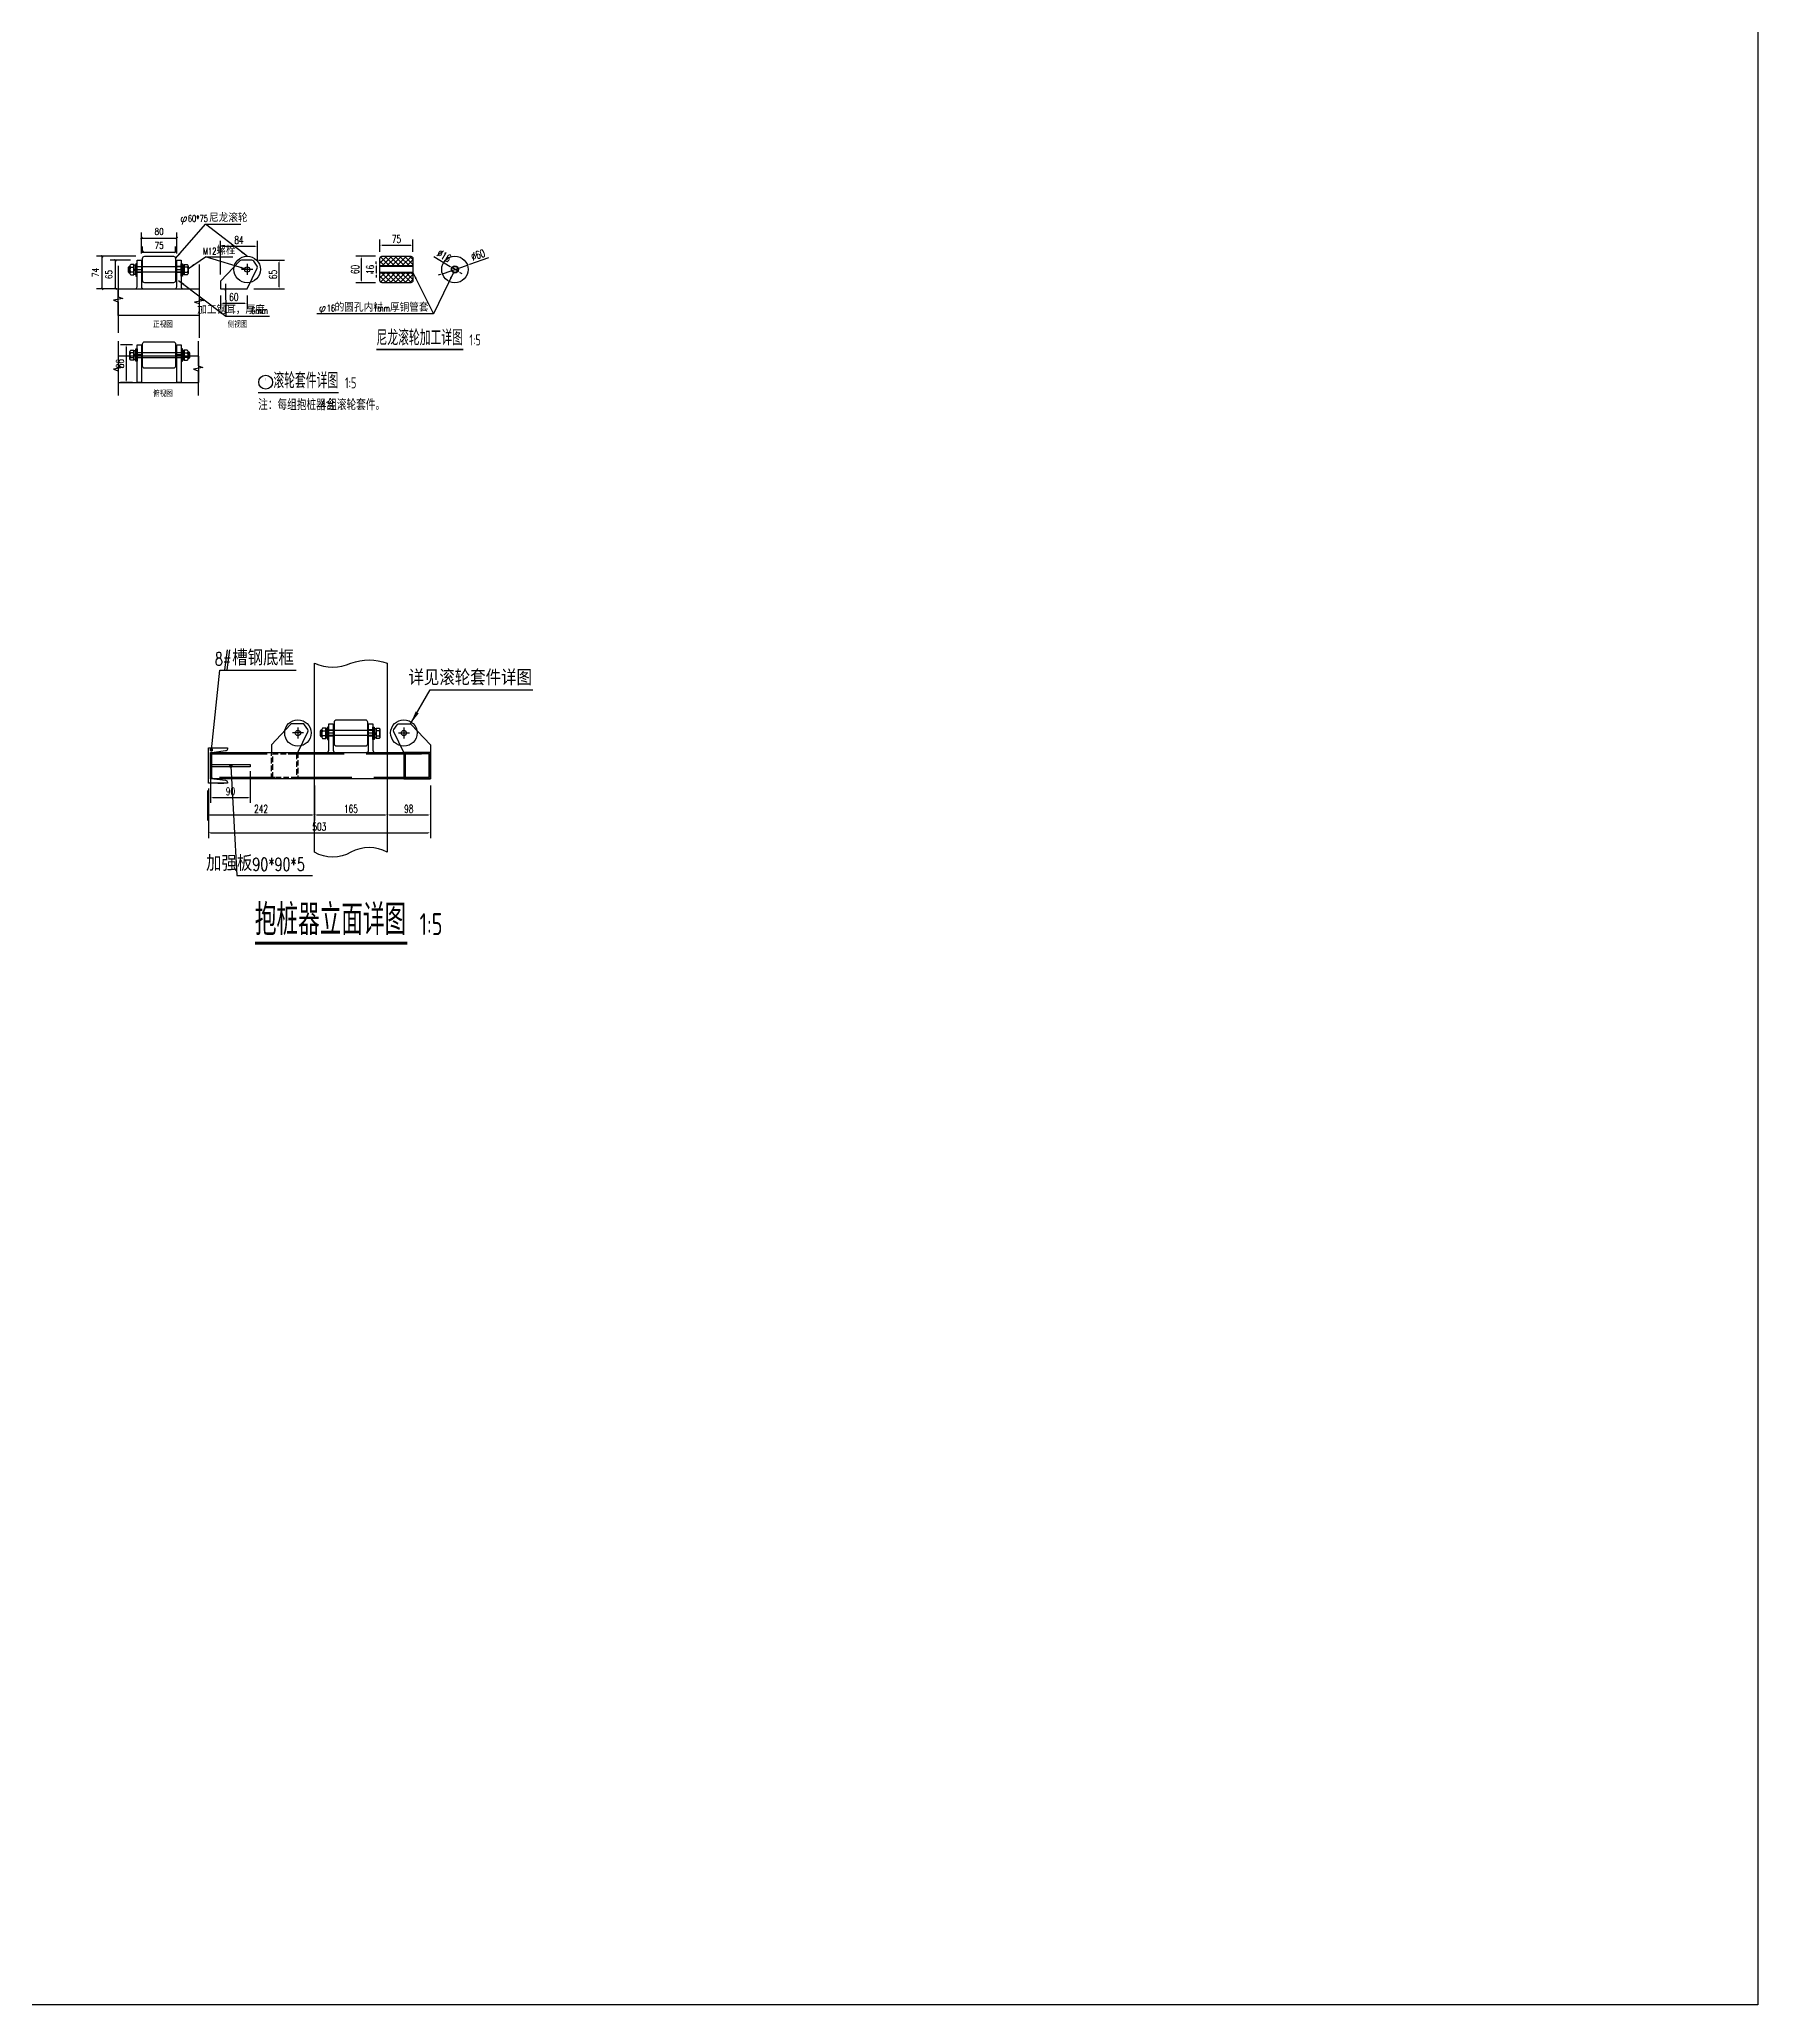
# Model space of a CAD drawing. Header units: millimetres. Extents: x 7263 to 319917, y -161937 to 156976.
# Drawn here: x 215804 to 219700, y -9988 to -5532 of the extents above; entities that cross this region are included whole.
import ezdxf
from ezdxf.enums import TextEntityAlignment as Align

# ---------------------------------------------------------------- set-up
doc = ezdxf.new("R2010")
doc.units = ezdxf.units.MM
doc.header["$LTSCALE"] = 1000
doc.linetypes.add('ACAD_ISO03W100', pattern=[30, 12, -18])
doc.linetypes.add('DASH', pattern=[0.35, 0.25, -0.1])
for name, color, linetype in [('00-HATCH(填充)', 250, 'Continuous'), ('DIM_LEAD', 3, 'Continuous'), ('DIM_SYMB', 3, 'Continuous'), ('PUB_DIM', 3, 'Continuous'), ('PUB_TEXT', 7, 'Continuous'), ('W-STEEL_FRAME钢架', 3, 'Continuous')]:
    doc.layers.add(name, color=color, linetype=linetype)
doc.styles.add('-宋体', font='', dxfattribs={"width": 0.8})
doc.styles.add('_TCH_DIM', font='SIMPLEX.shx', dxfattribs={"bigfont": 'hztxt.shx'})
doc.styles.add('DIM_FONT', font='SIMPLEX.shx', dxfattribs={"width": 0.8})
doc.styles.get("Standard").update_dxf_attribs({"font": 'simplex.shx', "width": 0.8, "bigfont": 'hztxt.shx'})
doc.styles.add('STANDARD_T3', font='simplex.shx', dxfattribs={"width": 0.7, "bigfont": 'hztxt.shx'})
doc.styles.add('TSSD_DIMENSION', font='Tssdeng.shx', dxfattribs={"width": 0.7, "bigfont": 'hztxt.shx'})
doc.styles.get('-宋体').set_extended_font_data('SimSun')
doc.dimstyles.new('DIMN5', dxfattribs={"dimscale": 0.05, "dimtxt": 300, "dimasz": 100, "dimexe": 250, "dimexo": 300, "dimgap": 150, "dimtad": 1, "dimdec": 0, "dimzin": 0, "dimdsep": 46, "dimtxsty": 'DIM_FONT', "dimblk": 'ARCHTICK', "dimcen": 0.09, "dimclrt": 7, "dimazin": 0, "dimtfac": 1, "dimtdec": 0, "dimtix": 1, "dimtmove": 2, "dimatfit": 3, "dimldrblk": 'ARCHTICK', "dimfxl": 0, "dimtolj": 1, "dimtzin": 0, "dimarcsym": 0})
doc.dimstyles.new('W&&5', dxfattribs={"dimtxt": 17.5, "dimasz": 5, "dimexe": 12.5, "dimexo": 15, "dimgap": 5, "dimtad": 1, "dimdec": 0, "dimzin": 0, "dimdsep": 46, "dimtxsty": 'STANDARD_T3', "dimcen": 0.09, "dimclrd": 1, "dimclre": 1, "dimclrt": 7, "dimazin": 2, "dimtfac": 1, "dimtdec": 0, "dimtix": 1, "dimtmove": 2, "dimatfit": 3, "dimfxl": 0, "dimtolj": 1, "dimtzin": 0, "dimarcsym": 0})

# ---------------------------------------------------------------- blocks, each defined once
blk = doc.blocks.new('_ArchTick')
at = {"color": 0, "linetype": 'ByBlock', "const_width": 0.4}
blk.add_lwpolyline([(-0.5, -0.5), (0.5, 0.5)], dxfattribs=at)
blk = doc.blocks.new('*D272')
at = {"layer": 'Defpoints', "color": 0, "transparency": 16777216}
for p in [(215976.6, -6033), (216025.3, -6033), (215995.5, -6098)]:
    blk.add_point(p, dxfattribs=at)
at = {"layer": 'PUB_DIM', "color": 0, "lineweight": -2, "transparency": 16777216}
for p, q in [((216010.3, -6033), (215964.1, -6033)), ((215976.6, -6098), (215976.6, -6033)), ((215980.5, -6098), (215964.1, -6098))]:
    blk.add_line(p, q, dxfattribs=at)
at = {"layer": 'PUB_DIM', "color": 0, "lineweight": -2, "transparency": 16777216, "xscale": 5, "yscale": 5, "zscale": 5}
for p, rotation in [((215976.6, -6033), 90), ((215976.6, -6098), 270)]:
    blk.add_blockref('_ArchTick', p, dxfattribs=dict(at, rotation=rotation))
at = {"layer": 'PUB_DIM', "color": 7, "transparency": 16777216, "insert": (215961.6, -6065.5), "char_height": 15, "attachment_point": 5, "rotation": 90, "style": 'DIM_FONT'}
blk.add_mtext('\\A1;65', dxfattribs=at)
blk = doc.blocks.new('*D261')
at = {"layer": 'Defpoints', "color": 0, "transparency": 16777216}
for p in [(215946.1, -6024), (216037.8, -6024), (215995.5, -6098)]:
    blk.add_point(p, dxfattribs=at)
at = {"layer": 'PUB_DIM', "color": 0, "lineweight": -2, "transparency": 16777216}
for p, q in [((216022.8, -6024), (215933.6, -6024)), ((215946.1, -6098), (215946.1, -6024)), ((215980.5, -6098), (215933.6, -6098))]:
    blk.add_line(p, q, dxfattribs=at)
at = {"layer": 'PUB_DIM', "color": 0, "lineweight": -2, "transparency": 16777216, "xscale": 5, "yscale": 5, "zscale": 5}
for p, rotation in [((215946.1, -6024), 90), ((215946.1, -6098), 270)]:
    blk.add_blockref('_ArchTick', p, dxfattribs=dict(at, rotation=rotation))
at = {"layer": 'PUB_DIM', "color": 7, "transparency": 16777216, "insert": (215931.1, -6061), "char_height": 15, "attachment_point": 5, "rotation": 90, "style": 'DIM_FONT'}
blk.add_mtext('\\A1;74', dxfattribs=at)
blk = doc.blocks.new('*D262')
at = {"layer": 'Defpoints', "color": 0, "transparency": 16777216}
for p in [(216115.3, -5982.9), (216035.3, -6033), (216115.3, -6033)]:
    blk.add_point(p, dxfattribs=at)
at = {"layer": 'PUB_DIM', "color": 0, "lineweight": -2, "transparency": 16777216}
for p, q in [((216035.3, -6018), (216035.3, -5970.4)), ((216115.3, -6018), (216115.3, -5970.4)), ((216035.3, -5982.9), (216115.3, -5982.9))]:
    blk.add_line(p, q, dxfattribs=at)
at = {"layer": 'PUB_DIM', "color": 0, "lineweight": -2, "transparency": 16777216, "xscale": 5, "yscale": 5, "zscale": 5, "rotation": 180}
blk.add_blockref('_ArchTick', (216035.3, -5982.9), dxfattribs=at)
at = {"layer": 'PUB_DIM', "color": 0, "lineweight": -2, "transparency": 16777216, "xscale": 5, "yscale": 5, "zscale": 5}
blk.add_blockref('_ArchTick', (216115.3, -5982.9), dxfattribs=at)
at = {"layer": 'PUB_DIM', "color": 7, "transparency": 16777216, "insert": (216075.3, -5967.9), "char_height": 15, "attachment_point": 5, "style": 'DIM_FONT'}
blk.add_mtext('\\A1;80', dxfattribs=at)
blk = doc.blocks.new('*D273')
at = {"color": 1, "lineweight": -2, "transparency": 16777216}
for p, q in [((216214.5, -6113), (216214.5, -6142.9)), ((216219.5, -6130.4), (216270, -6130.4)), ((216275, -6113), (216275, -6142.9))]:
    blk.add_line(p, q, dxfattribs=at)
at = {"color": 1, "transparency": 16777216}
for points in [[(216219.5, -6129.6), (216219.5, -6131.3), (216214.5, -6130.4)], [(216270, -6129.6), (216270, -6131.3), (216275, -6130.4)]]:
    blk.add_solid(points, dxfattribs=at)
at = {"layer": 'Defpoints', "color": 0, "transparency": 16777216}
for p in [(216214.5, -6098), (216275, -6098), (216275, -6130.4)]:
    blk.add_point(p, dxfattribs=at)
at = {"color": 7, "transparency": 16777216, "insert": (216244.7, -6116.7), "char_height": 17.5, "attachment_point": 5, "style": 'STANDARD_T3'}
blk.add_mtext('\\A1;60', dxfattribs=at)
blk = doc.blocks.new('*D274')
at = {"layer": 'Defpoints', "color": 0, "transparency": 16777216}
for p in [(216112.8, -6014.5), (216037.8, -6029), (216112.8, -6029)]:
    blk.add_point(p, dxfattribs=at)
at = {"layer": 'PUB_DIM', "color": 0, "lineweight": -2, "transparency": 16777216}
for p, q in [((216037.8, -6014), (216037.8, -6002)), ((216037.8, -6014.5), (216112.8, -6014.5)), ((216112.8, -6014), (216112.8, -6002))]:
    blk.add_line(p, q, dxfattribs=at)
at = {"layer": 'PUB_DIM', "color": 0, "lineweight": -2, "transparency": 16777216, "xscale": 5, "yscale": 5, "zscale": 5, "rotation": 180}
blk.add_blockref('_ArchTick', (216037.8, -6014.5), dxfattribs=at)
at = {"layer": 'PUB_DIM', "color": 0, "lineweight": -2, "transparency": 16777216, "xscale": 5, "yscale": 5, "zscale": 5}
blk.add_blockref('_ArchTick', (216112.8, -6014.5), dxfattribs=at)
at = {"layer": 'PUB_DIM', "color": 7, "transparency": 16777216, "insert": (216075.3, -5999.5), "char_height": 15, "attachment_point": 5, "style": 'DIM_FONT'}
blk.add_mtext('\\A1;75', dxfattribs=at)
blk = doc.blocks.new('*D275')
at = {"color": 1, "lineweight": -2, "transparency": 16777216}
for p, q in [((216576, -6014), (216576, -5986.3)), ((216581, -5998.8), (216646, -5998.8)), ((216651, -6014), (216651, -5986.3))]:
    blk.add_line(p, q, dxfattribs=at)
at = {"color": 1, "transparency": 16777216}
for points in [[(216581, -5998), (216581, -5999.6), (216576, -5998.8)], [(216646, -5998), (216646, -5999.6), (216651, -5998.8)]]:
    blk.add_solid(points, dxfattribs=at)
at = {"layer": 'Defpoints', "color": 0, "transparency": 16777216}
for p in [(216651, -5998.8), (216576, -6029), (216651, -6029)]:
    blk.add_point(p, dxfattribs=at)
at = {"color": 7, "transparency": 16777216, "insert": (216613.5, -5985), "char_height": 17.5, "attachment_point": 5, "style": 'STANDARD_T3'}
blk.add_mtext('\\A1;75', dxfattribs=at)
blk = doc.blocks.new('*D276')
at = {"color": 1, "lineweight": -2, "transparency": 16777216}
for p, q in [((216566, -6024), (216521.1, -6024)), ((216533.6, -6029), (216533.6, -6079)), ((216566, -6084), (216521.1, -6084))]:
    blk.add_line(p, q, dxfattribs=at)
at = {"color": 1, "transparency": 16777216}
for points in [[(216532.8, -6029), (216534.5, -6029), (216533.6, -6024)], [(216532.8, -6079), (216534.5, -6079), (216533.6, -6084)]]:
    blk.add_solid(points, dxfattribs=at)
at = {"layer": 'Defpoints', "color": 0, "transparency": 16777216}
for p in [(216581, -6024), (216533.6, -6084), (216581, -6084)]:
    blk.add_point(p, dxfattribs=at)
at = {"color": 7, "transparency": 16777216, "insert": (216519.9, -6054), "char_height": 17.5, "attachment_point": 5, "rotation": 90, "style": 'STANDARD_T3'}
blk.add_mtext('\\A1;60', dxfattribs=at)
blk = doc.blocks.new('*D277')
at = {"color": 1, "lineweight": -2, "transparency": 16777216}
for p, q in [((216717.8, -6063.8), (216774.4, -6044.1)), ((216822.5, -6027.3), (216779.1, -6042.4)), ((216713, -6065.5), (216708.3, -6067.1))]:
    blk.add_line(p, q, dxfattribs=at)
at = {"color": 1, "transparency": 16777216}
for points in [[(216778.9, -6041.6), (216779.4, -6043.2), (216774.4, -6044.1)], [(216712.8, -6064.7), (216713.3, -6066.3), (216717.8, -6063.8)]]:
    blk.add_solid(points, dxfattribs=at)
at = {"layer": 'Defpoints', "color": 0, "transparency": 16777216}
for p in [(216774.4, -6044.1), (216717.8, -6063.8)]:
    blk.add_point(p, dxfattribs=at)
at = {"color": 7, "transparency": 16777216, "insert": (216798.6, -6021), "char_height": 17.5, "attachment_point": 5, "rotation": 19.2432, "style": 'STANDARD_T3'}
blk.add_mtext('\\A1;∅60', dxfattribs=at)
blk = doc.blocks.new('*D278')
at = {"color": 1, "lineweight": -2, "transparency": 16777216}
for p, q in [((216698.3, -6024.8), (216735, -6047.2)), ((216752.9, -6058.1), (216739.3, -6049.8)), ((216757.2, -6060.7), (216761.5, -6063.3))]:
    blk.add_line(p, q, dxfattribs=at)
at = {"color": 1, "transparency": 16777216}
for points in [[(216735.4, -6046.5), (216734.6, -6047.9), (216739.3, -6049.8)], [(216757.6, -6060), (216756.8, -6061.4), (216752.9, -6058.1)]]:
    blk.add_solid(points, dxfattribs=at)
at = {"layer": 'Defpoints', "color": 0, "transparency": 16777216}
for p in [(216739.3, -6049.8), (216752.9, -6058.1)]:
    blk.add_point(p, dxfattribs=at)
at = {"color": 7, "transparency": 16777216, "insert": (216721.6, -6023), "char_height": 17.5, "attachment_point": 5, "rotation": 328.6577, "style": 'STANDARD_T3'}
blk.add_mtext('\\A1;∅16', dxfattribs=at)
blk = doc.blocks.new('*D279')
at = {"color": 1, "lineweight": -2, "transparency": 16777216}
for p, q in [((216561, -6046), (216555.1, -6046)), ((216567.6, -6041), (216567.6, -6036)), ((216567.6, -6046), (216567.6, -6062)), ((216561, -6062), (216555.1, -6062)), ((216567.6, -6067), (216567.6, -6072))]:
    blk.add_line(p, q, dxfattribs=at)
at = {"color": 1, "transparency": 16777216}
for points in [[(216566.8, -6041), (216568.4, -6041), (216567.6, -6046)], [(216566.8, -6067), (216568.4, -6067), (216567.6, -6062)]]:
    blk.add_solid(points, dxfattribs=at)
at = {"layer": 'Defpoints', "color": 0, "transparency": 16777216}
for p in [(216576, -6046), (216567.6, -6062), (216576, -6062)]:
    blk.add_point(p, dxfattribs=at)
at = {"color": 7, "transparency": 16777216, "insert": (216553.8, -6054), "char_height": 17.5, "attachment_point": 5, "rotation": 90, "style": 'STANDARD_T3'}
blk.add_mtext('\\A1;16', dxfattribs=at)
blk = doc.blocks.new('*D280')
at = {"color": 1, "lineweight": -2, "transparency": 16777216}
for p, q in [((216015.3, -6224.7), (215988, -6224.7)), ((216000.5, -6229.7), (216000.5, -6305.4)), ((216015.3, -6310.4), (215988, -6310.4))]:
    blk.add_line(p, q, dxfattribs=at)
at = {"color": 1, "transparency": 16777216}
for points in [[(215999.7, -6229.7), (216001.4, -6229.7), (216000.5, -6224.7)], [(215999.7, -6305.4), (216001.4, -6305.4), (216000.5, -6310.4)]]:
    blk.add_solid(points, dxfattribs=at)
at = {"layer": 'Defpoints', "color": 0, "transparency": 16777216}
for p in [(216030.3, -6224.7), (216000.5, -6310.4), (216030.3, -6310.4)]:
    blk.add_point(p, dxfattribs=at)
at = {"color": 7, "transparency": 16777216, "insert": (215986.8, -6267.6), "char_height": 17.5, "attachment_point": 5, "rotation": 90, "style": 'STANDARD_T3'}
blk.add_mtext('\\A1;86', dxfattribs=at)
blk = doc.blocks.new('*D281')
at = {"color": 1, "lineweight": -2, "transparency": 16777216}
for p, q in [((216300.8, -6033), (216360, -6033)), ((216347.5, -6093), (216347.5, -6038)), ((216290, -6098), (216360, -6098))]:
    blk.add_line(p, q, dxfattribs=at)
at = {"color": 1, "transparency": 16777216}
for points in [[(216346.6, -6038), (216348.3, -6038), (216347.5, -6033)], [(216346.6, -6093), (216348.3, -6093), (216347.5, -6098)]]:
    blk.add_solid(points, dxfattribs=at)
at = {"layer": 'Defpoints', "color": 0, "transparency": 16777216}
for p in [(216285.8, -6033), (216347.5, -6033), (216275, -6098)]:
    blk.add_point(p, dxfattribs=at)
at = {"color": 7, "transparency": 16777216, "insert": (216333.7, -6065.5), "char_height": 17.5, "attachment_point": 5, "rotation": 90, "style": 'STANDARD_T3'}
blk.add_mtext('\\A1;65', dxfattribs=at)
blk = doc.blocks.new('*D282')
at = {"color": 1, "lineweight": -2, "transparency": 16777216}
for p, q in [((216214.5, -6065.5), (216214.5, -5988.7)), ((216219.5, -6001.2), (216293.3, -6001.2)), ((216298.3, -6033.7), (216298.3, -5988.7))]:
    blk.add_line(p, q, dxfattribs=at)
at = {"color": 1, "transparency": 16777216}
for points in [[(216219.5, -6000.3), (216219.5, -6002), (216214.5, -6001.2)], [(216293.3, -6000.3), (216293.3, -6002), (216298.3, -6001.2)]]:
    blk.add_solid(points, dxfattribs=at)
at = {"layer": 'Defpoints', "color": 0, "transparency": 16777216}
for p in [(216298.3, -6001.2), (216298.3, -6048.7), (216214.5, -6080.5)]:
    blk.add_point(p, dxfattribs=at)
at = {"color": 7, "transparency": 16777216, "insert": (216256.4, -5987.4), "char_height": 17.5, "attachment_point": 5, "style": 'STANDARD_T3'}
blk.add_mtext('\\A1;84', dxfattribs=at)
blk = doc.blocks.new('*D283')
at = {"color": 1, "lineweight": -2, "transparency": 16777216}
for p, q in [((216187.1, -7231), (216187.1, -7343.5)), ((216690.4, -7231), (216690.4, -7343.5)), ((216192.1, -7331), (216685.4, -7331))]:
    blk.add_line(p, q, dxfattribs=at)
at = {"color": 1, "transparency": 16777216}
for points in [[(216192.1, -7330.2), (216192.1, -7331.9), (216187.1, -7331)], [(216685.4, -7330.2), (216685.4, -7331.9), (216690.4, -7331)]]:
    blk.add_solid(points, dxfattribs=at)
at = {"layer": 'Defpoints', "color": 0, "transparency": 16777216}
for p in [(216187.1, -7139), (216690.4, -7149, 0), (216690.4, -7331)]:
    blk.add_point(p, dxfattribs=at)
at = {"color": 7, "transparency": 16777216, "insert": (216438.7, -7317.3), "char_height": 17.5, "attachment_point": 5, "style": 'STANDARD_T3'}
blk.add_mtext('\\A1;503', dxfattribs=at)
blk = doc.blocks.new('*D285')
at = {"color": 1, "lineweight": -2, "transparency": 16777216}
for p, q in [((216192.1, -7191.5), (216192.1, -7263.4)), ((216282.1, -7191.5), (216282.1, -7263.4)), ((216197.1, -7250.9), (216277.1, -7250.9))]:
    blk.add_line(p, q, dxfattribs=at)
at = {"color": 1, "transparency": 16777216}
for points in [[(216197.1, -7250), (216197.1, -7251.7), (216192.1, -7250.9)], [(216277.1, -7250), (216277.1, -7251.7), (216282.1, -7250.9)]]:
    blk.add_solid(points, dxfattribs=at)
at = {"layer": 'Defpoints', "color": 0, "transparency": 16777216}
for p in [(216192.1, -7176.5, 0), (216282.1, -7176.5, 0), (216282.1, -7250.9)]:
    blk.add_point(p, dxfattribs=at)
at = {"color": 7, "transparency": 16777216, "insert": (216237.1, -7237.1), "char_height": 17.5, "attachment_point": 5, "style": 'STANDARD_T3'}
blk.add_mtext('\\A1;90', dxfattribs=at)
blk = doc.blocks.new('*D286')
at = {"color": 1, "lineweight": -2, "transparency": 16777216}
for p, q in [((216185.4, -7235.7), (216185.4, -7303.3)), ((216427.7, -7224), (216427.7, -7303.3)), ((216190.4, -7290.8), (216422.7, -7290.8))]:
    blk.add_line(p, q, dxfattribs=at)
at = {"color": 1, "transparency": 16777216}
for points in [[(216190.4, -7290), (216190.4, -7291.6), (216185.4, -7290.8)], [(216422.7, -7290), (216422.7, -7291.6), (216427.7, -7290.8)]]:
    blk.add_solid(points, dxfattribs=at)
at = {"layer": 'Defpoints', "color": 0, "transparency": 16777216}
for p in [(216427.7, -7209, 0), (216185.4, -7220.7, 0), (216427.7, -7290.8)]:
    blk.add_point(p, dxfattribs=at)
at = {"color": 7, "transparency": 16777216, "insert": (216306.5, -7277), "char_height": 17.5, "attachment_point": 5, "style": 'STANDARD_T3'}
blk.add_mtext('\\A1;242', dxfattribs=at)
blk = doc.blocks.new('*D287')
at = {"color": 1, "lineweight": -2, "transparency": 16777216}
for p, q in [((216427.7, -7224), (216427.7, -7303.3)), ((216592.7, -7224), (216592.7, -7303.3)), ((216432.7, -7290.8), (216587.7, -7290.8))]:
    blk.add_line(p, q, dxfattribs=at)
at = {"color": 1, "transparency": 16777216}
for points in [[(216432.7, -7290), (216432.7, -7291.6), (216427.7, -7290.8)], [(216587.7, -7290), (216587.7, -7291.6), (216592.7, -7290.8)]]:
    blk.add_solid(points, dxfattribs=at)
at = {"layer": 'Defpoints', "color": 0, "transparency": 16777216}
for p in [(216427.7, -7209, 0), (216592.7, -7209, 0), (216592.7, -7290.8)]:
    blk.add_point(p, dxfattribs=at)
at = {"color": 7, "transparency": 16777216, "insert": (216510.2, -7277), "char_height": 17.5, "attachment_point": 5, "style": 'STANDARD_T3'}
blk.add_mtext('\\A1;165', dxfattribs=at)
blk = doc.blocks.new('*D288')
at = {"color": 1, "lineweight": -2, "transparency": 16777216}
for p, q in [((216592.7, -7224), (216592.7, -7303.3)), ((216690.4, -7224), (216690.4, -7303.3)), ((216597.7, -7290.8), (216685.4, -7290.8))]:
    blk.add_line(p, q, dxfattribs=at)
at = {"color": 1, "transparency": 16777216}
for points in [[(216597.7, -7290), (216597.7, -7291.6), (216592.7, -7290.8)], [(216685.4, -7290), (216685.4, -7291.6), (216690.4, -7290.8)]]:
    blk.add_solid(points, dxfattribs=at)
at = {"layer": 'Defpoints', "color": 0, "transparency": 16777216}
for p in [(216592.7, -7209, 0), (216690.4, -7209, 0), (216690.4, -7290.8)]:
    blk.add_point(p, dxfattribs=at)
at = {"color": 7, "transparency": 16777216, "insert": (216641.5, -7277), "char_height": 17.5, "attachment_point": 5, "style": 'STANDARD_T3'}
blk.add_mtext('\\A1;98', dxfattribs=at)
blk = doc.blocks.new('$槽钢$00000003')
blk.add_line((0, -40, 0), (13.8, -40, 0))
at = {"elevation": 0}
blk.add_lwpolyline([(-21.5, -40), (-21.5, 40), (21.5, 40), (21.5, 37.5, -0.414214), (17.2, 33.2), (-8.5, 30.1, 0.359705), (-16.5, 21.7), (-16.5, -21.7, 0.37078), (-9.3, -29.6), (17.2, -33.2, -0.414214), (21.5, -37.5), (21.5, -40)], format="xyb", close=True, dxfattribs=at)

msp = doc.modelspace()

# ---------------------------------------------------------------- hatches: boundary and pattern name
h = msp.add_hatch()
h.set_pattern_fill('ANSI37', color=256, scale=5)
h.set_pattern_definition([(45, (1759279.52, -1152159.488), (-5.612660076, 5.612660076), []), (135, (1759279.52, -1152159.488), (-5.612660076, -5.612660076), [])])
h.paths.add_polyline_path([(216581, -6024, 0.414214), (216576, -6029), (216576, -6046), (216651, -6046), (216651, -6029, 0.414214), (216646, -6024)])
h.paths.add_polyline_path([(216576, -6062), (216576, -6079, 0.414214), (216581, -6084), (216646, -6084, 0.414214), (216651, -6079), (216651, -6062)])

# ---------------------------------------------------------------- linework, layer by layer
at = {"color": 4}
for p, q in [((216009.3, -6054.5), (216005.3, -6054.5)), ((216009.3, -6048.5), (216006.3, -6048.5)), ((216006.3, -6060.5), (216009.3, -6060.5)), ((216144.3, -6242.4), (216141.3, -6242.4)), ((216141.3, -6248.4), (216145.3, -6248.4)), ((216141.3, -6254.4), (216144.3, -6254.4)), ((216444.2, -7105.6, 0), (216440.2, -7105.6, 0)), ((216444.2, -7099.6, 0), (216441.2, -7099.6, 0)), ((216441.2, -7111.6, 0), (216444.2, -7111.6, 0))]:
    msp.add_line(p, q, dxfattribs=at)
for p, q in [((216011.3, -6049), (216018.3, -6049)), ((216018.3, -6060), (216011.3, -6060)), ((216022.3, -6055.5), (216018.3, -6052.2)), ((216022.3, -6057.8), (216018.3, -6054.5)), ((216025.3, -6093), (216025.3, -6033)), ((216115.3, -6093), (216115.3, -6033)), ((216115.3, -6033), (216125.3, -6033)), ((216125.3, -6033), (216125.3, -6093)), ((216128.3, -6055.5), (216132.3, -6052.2)), ((216128.3, -6057.8), (216132.3, -6054.5)), ((216139.3, -6049), (216132.3, -6049)), ((216132.3, -6060), (216139.3, -6060)), ((216141.3, -6061.5), (216141.3, -6047.5)), ((216020.3, -6098), (216130.3, -6098)), ((216009.3, -6241.4), (216009.3, -6255.4)), ((216018.3, -6242.9), (216011.3, -6242.9)), ((216011.3, -6253.9), (216018.3, -6253.9)), ((216022.3, -6245.1), (216018.3, -6248.4)), ((216022.3, -6247.4), (216018.3, -6250.8)), ((216128.3, -6245.1), (216132.3, -6248.4)), ((216128.3, -6247.4), (216132.3, -6250.8)), ((216132.3, -6242.9), (216139.3, -6242.9)), ((216139.3, -6253.9), (216132.3, -6253.9)), ((216460.2, -7144, 0), (216460.2, -7084, 0)), ((216550.2, -7144, 0), (216550.2, -7084, 0)), ((216550.2, -7084, 0), (216560.2, -7084, 0)), ((216560.2, -7084, 0), (216560.2, -7144, 0)), ((216446.2, -7100.1, 0), (216453.2, -7100.1, 0)), ((216453.2, -7111.1, 0), (216446.2, -7111.1, 0)), ((216457.2, -7106.6, 0), (216453.2, -7103.3, 0)), ((216457.2, -7108.9, 0), (216453.2, -7105.6, 0)), ((216563.2, -7106.6, 0), (216567.2, -7103.3, 0)), ((216563.2, -7108.9, 0), (216567.2, -7105.6, 0)), ((216574.2, -7100.1, 0), (216567.2, -7100.1, 0)), ((216567.2, -7111.1, 0), (216574.2, -7111.1, 0)), ((216576.2, -7112.6, 0), (216576.2, -7098.6, 0)), ((216455.2, -7149, 0), (216565.2, -7149, 0))]:
    msp.add_line(p, q)
at = {"color": 1}
for p, q in [((216025.3, -6047), (216035.3, -6047)), ((216125.3, -6047), (216115.3, -6047)), ((216035.3, -6061), (216025.3, -6061)), ((216125.3, -6061), (216115.3, -6061)), ((216460.2, -7098, 0), (216470.2, -7098, 0)), ((216470.2, -7112, 0), (216460.2, -7112, 0)), ((216560.2, -7098, 0), (216550.2, -7098, 0)), ((216560.2, -7112, 0), (216550.2, -7112, 0))]:
    msp.add_line(p, q, dxfattribs=at)
at = {"color": 6, "linetype": 'ACAD_ISO03W100'}
for p, q in [((216125.3, -6048), (216025.3, -6048)), ((216125.3, -6060), (216025.3, -6060)), ((216651, -6046), (216576, -6046)), ((216651, -6047), (216576, -6047)), ((216651, -6061), (216576, -6061)), ((216651, -6062), (216576, -6062)), ((216025.3, -6241.9), (216125.3, -6241.9)), ((216025.3, -6253.9), (216125.3, -6253.9)), ((216560.2, -7099, 0), (216460.2, -7099, 0)), ((216560.2, -7111, 0), (216460.2, -7111, 0))]:
    msp.add_line(p, q, dxfattribs=at)
at = {"color": 2}
for p, q in [((216025.3, -6054), (216035.3, -6054)), ((216115.3, -6054), (216125.3, -6054)), ((216035.3, -6247.9), (216025.3, -6247.9)), ((216125.3, -6247.9), (216115.3, -6247.9)), ((216460.2, -7105, 0), (216470.2, -7105, 0)), ((216550.2, -7105, 0), (216560.2, -7105, 0))]:
    msp.add_line(p, q, dxfattribs=at)
for points in [[(216005.3, -6059.5), (216007.3, -6061.5), (216007.3, -6047.5), (216005.3, -6049.5)], [(216009.3, -6063), (216009.3, -6060), (216009.3, -6049), (216009.3, -6046)], [(216141.3, -6063), (216141.3, -6060), (216141.3, -6049), (216141.3, -6046)], [(215982.7, -6098), (216166.3, -6098), (216166.3, -6158), (215982.7, -6158)], [(216025.3, -6310.4), (216025.3, -6224.7), (216035.3, -6224.7), (216035.3, -6310.4)], [(216115.3, -6310.4), (216115.3, -6224.7), (216125.3, -6224.7), (216125.3, -6310.4)], [(215982.3, -6310.4), (216165.1, -6310.4), (216165.1, -6250.4), (215982.3, -6250.4)], [(216009.3, -6239.9), (216009.3, -6242.9), (216009.3, -6253.9), (216009.3, -6256.9)], [(216141.3, -6239.9), (216141.3, -6242.9), (216141.3, -6253.9), (216141.3, -6256.9)], [(216145.3, -6243.4), (216143.3, -6241.4), (216143.3, -6255.4), (216145.3, -6253.4)]]:
    msp.add_lwpolyline(points, close=True)
for points in [[(216007.3, -6061.5), (216009.3, -6061.5), (216009.3, -6047.5), (216007.3, -6047.5)], [(216022.3, -6041), (216022.3, -6069), (216025.3, -6069), (216025.3, -6041), (216022.3, -6041), (216022.3, -6042)], [(216128.3, -6041), (216128.3, -6069), (216125.3, -6069), (216125.3, -6041), (216128.3, -6041), (216128.3, -6042)], [(216022.3, -6261.9), (216022.3, -6233.9), (216025.3, -6233.9), (216025.3, -6261.9), (216022.3, -6261.9), (216022.3, -6260.9)], [(216128.3, -6261.9), (216128.3, -6233.9), (216125.3, -6233.9), (216125.3, -6261.9), (216128.3, -6261.9), (216128.3, -6260.9)], [(216143.3, -6241.4), (216141.3, -6241.4), (216141.3, -6255.4), (216143.3, -6255.4)]]:
    msp.add_lwpolyline(points)
for points in [[(216011.3, -6066), (216018.3, -6066), (216018.3, -6065), (216022.3, -6065), (216022.3, -6044), (216018.3, -6044), (216018.3, -6065), (216018.3, -6043), (216011.3, -6043, 0.666667), (216011.3, -6049, 0.363636), (216011.3, -6060, 0.666667)], [(216042.8, -6024), (216107.8, -6024, -0.414214), (216112.8, -6029), (216112.8, -6079, -0.414214), (216107.8, -6084), (216042.8, -6084, -0.414214), (216037.8, -6079), (216037.8, -6029, -0.414214)], [(216139.3, -6066), (216132.3, -6066), (216132.3, -6065), (216128.3, -6065), (216128.3, -6044), (216132.3, -6044), (216132.3, -6065), (216132.3, -6043), (216139.3, -6043, -0.666667), (216139.3, -6049, -0.363636), (216139.3, -6060, -0.666667)], [(216581, -6024), (216646, -6024, -0.414214), (216651, -6029), (216651, -6079, -0.414214), (216646, -6084), (216581, -6084, -0.414214), (216576, -6079), (216576, -6029, -0.414214)], [(216011.3, -6236.9), (216018.3, -6236.9), (216018.3, -6237.9), (216022.3, -6237.9), (216022.3, -6258.9), (216018.3, -6258.9), (216018.3, -6237.9), (216018.3, -6259.9), (216011.3, -6259.9, -0.666667), (216011.3, -6253.9, -0.363636), (216011.3, -6242.9, -0.666667)], [(216107.8, -6277.9), (216042.8, -6277.9, -0.414214), (216037.8, -6272.9), (216037.8, -6222.9, -0.414214), (216042.8, -6217.9), (216107.8, -6217.9, -0.414214), (216112.8, -6222.9), (216112.8, -6272.9, -0.414214)], [(216139.3, -6236.9), (216132.3, -6236.9), (216132.3, -6237.9), (216128.3, -6237.9), (216128.3, -6258.9), (216132.3, -6258.9), (216132.3, -6237.9), (216132.3, -6259.9), (216139.3, -6259.9, 0.666667), (216139.3, -6253.9, 0.363636), (216139.3, -6242.9, 0.666667)]]:
    msp.add_lwpolyline(points, format="xyb", close=True)
msp.add_lwpolyline([(216025.3, -6033), (216035.3, -6033), (216035.3, -6093, 0.414214), (216040.3, -6098)], format="xyb")
at = {"elevation": 0}
for points in [[(216427.7, -6946.5, 0.217636), (216510.2, -6946.5, -0.171822), (216592.7, -6946.5), (216592.7, -7375.5, 0.262782), (216510.2, -7375.5, -0.263857), (216427.7, -7375.5)], [(216477.7, -7075), (216542.7, -7075, -0.414214), (216547.7, -7080), (216547.7, -7130, -0.414214), (216542.7, -7135), (216477.7, -7135, -0.414214), (216472.7, -7130), (216472.7, -7080, -0.414214)], [(216446.2, -7117.1), (216453.2, -7117.1), (216453.2, -7116.1), (216457.2, -7116.1), (216457.2, -7095.1), (216453.2, -7095.1), (216453.2, -7116.1), (216453.2, -7094.1), (216446.2, -7094.1, 0.666667), (216446.2, -7100.1, 0.363636), (216446.2, -7111.1, 0.666667)], [(216574.2, -7117.1), (216567.2, -7117.1), (216567.2, -7116.1), (216563.2, -7116.1), (216563.2, -7095.1), (216567.2, -7095.1), (216567.2, -7116.1), (216567.2, -7094.1), (216574.2, -7094.1, -0.666667), (216574.2, -7100.1, -0.363636), (216574.2, -7111.1, -0.666667)]]:
    msp.add_lwpolyline(points, format="xyb", close=True, dxfattribs=at)
msp.add_lwpolyline([(216460.2, -7084), (216470.2, -7084), (216470.2, -7144, 0.414214), (216475.2, -7149)], format="xyb", dxfattribs=at)
for points in [[(216440.2, -7110.6), (216442.2, -7112.6), (216442.2, -7098.6), (216440.2, -7100.6)], [(216444.2, -7114.1), (216444.2, -7111.1), (216444.2, -7100.1), (216444.2, -7097.1)], [(216576.2, -7114.1), (216576.2, -7111.1), (216576.2, -7100.1), (216576.2, -7097.1)], [(216192.1, -7149), (216690.4, -7149), (216690.4, -7209), (216192.1, -7209)], [(216192.1, -7176.5), (216282.1, -7176.5), (216282.1, -7181.5), (216192.1, -7181.5)]]:
    msp.add_lwpolyline(points, close=True, dxfattribs=at)
for points in [[(216442.2, -7112.6), (216444.2, -7112.6), (216444.2, -7098.6), (216442.2, -7098.6)], [(216457.2, -7092.1), (216457.2, -7120.1), (216460.2, -7120.1), (216460.2, -7092.1), (216457.2, -7092.1), (216457.2, -7093.1)], [(216563.2, -7092.1), (216563.2, -7120.1), (216560.2, -7120.1), (216560.2, -7092.1), (216563.2, -7092.1), (216563.2, -7093.1)]]:
    msp.add_lwpolyline(points, dxfattribs=at)
at = {"linetype": 'DASH', "ltscale": 0.5, "elevation": 0}
for points in [[(216195.1, -7152), (216687.4, -7152), (216687.4, -7206), (216195.1, -7206)], [(216690.4, -7149), (216630.4, -7149), (216630.4, -7209), (216690.4, -7209)], [(216687.4, -7152), (216633.4, -7152), (216633.4, -7206), (216687.4, -7206)]]:
    msp.add_lwpolyline(points, close=True, dxfattribs=at)
at = {"linetype": 'DASH', "ltscale": 0.05, "elevation": 0}
for points in [[(216330.1, -7149), (216390.1, -7149), (216390.1, -7209), (216330.1, -7209)], [(216333.1, -7152), (216387.1, -7152), (216387.1, -7206), (216333.1, -7206)]]:
    msp.add_lwpolyline(points, close=True, dxfattribs=at)
at = {"lineweight": -3}
for centre in [(216275, -6054), (216746.1, -6054), (216390.1, -7105, 0), (216630.4, -7105, 0)]:
    msp.add_circle(centre, 30, dxfattribs=at)
for centre, start, end in [((216020.3, -6093), 270, 0), ((216110.3, -6093), 270, 0), ((216130.3, -6093), 180, 270), ((216455.2, -7144, 0), 270, 0), ((216545.2, -7144, 0), 270, 0), ((216565.2, -7144, 0), 180, 270)]:
    msp.add_arc(centre, 5, start, end)
at = {"layer": '00-HATCH(填充)', "color": 0, "lineweight": -3, "ltscale": 0.5}
for p, q in [((216287.5, -6054), (216262.5, -6054)), ((216275, -6041.5), (216275, -6066.5)), ((216402.6, -7105, 0), (216377.6, -7105, 0)), ((216390.1, -7092.5, 0), (216390.1, -7117.5, 0)), ((216617.9, -7105, 0), (216642.9, -7105, 0)), ((216630.4, -7092.5, 0), (216630.4, -7117.5, 0))]:
    msp.add_line(p, q, dxfattribs=at)
at = {"layer": '00-HATCH(填充)', "color": 0, "lineweight": -3}
msp.add_lwpolyline([(216275, -6098), (216297.8, -6051.2, 0.267952), (216297.4, -6046.2), (216289.9, -6035.2, 0.249325), (216285.8, -6033), (216262, -6033, 0.198912), (216258.5, -6034.4), (216214.5, -6080.5), (216214.5, -6098)], format="xyb", close=True, dxfattribs=at)
at = {"layer": '00-HATCH(填充)', "color": 0, "lineweight": -3, "elevation": 0}
for points in [[(216390.1, -7149), (216412.9, -7102.3, 0.267952), (216412.5, -7097.3), (216405, -7086.2, 0.249325), (216400.9, -7084), (216377.1, -7084, 0.198912), (216373.6, -7085.5), (216330.1, -7131.5), (216330.1, -7149)], [(216630.4, -7149), (216607.6, -7102.3, -0.267952), (216607.9, -7097.3), (216615.4, -7086.2, -0.249325), (216619.5, -7084), (216643.3, -7084, -0.198912), (216646.8, -7085.5), (216690.4, -7131.5), (216690.4, -7149)]]:
    msp.add_lwpolyline(points, format="xyb", close=True, dxfattribs=at)
at = {"layer": '00-HATCH(填充)', "color": 0, "lineweight": -3}
for centre, radius in [((216275, -6054), 6), ((216746.1, -6054), 8), ((216746.1, -6054), 7), ((216390.1, -7105, 0), 6), ((216630.4, -7105, 0), 6)]:
    msp.add_circle(centre, radius, dxfattribs=at)
at = {"layer": 'DIM_LEAD'}
for p, q in [((216112.8, -6029), (216180.3, -5951.3)), ((216275, -6024), (216180.3, -5951.3)), ((216180.3, -5951.3), (216260.5, -5951.3)), ((216142, -6051.6), (216180.3, -6025.2)), ((216275, -6054), (216180.3, -6025.2)), ((216180.3, -6025.2), (216242.3, -6025.2)), ((216742.9, -6060.7), (216697.5, -6154.5)), ((216119.4, -6078.7), (216226.8, -6159.9)), ((216225.7, -6086.8), (216226.8, -6159.9)), ((216651, -6061), (216697.5, -6154.5)), ((216226.8, -6159.9), (216325.5, -6159.9)), ((216697.5, -6154.5), (216432.7, -6154.5)), ((216645.2, -7084.4), (216690.3, -7007.5)), ((216690.3, -7007.5), (216922.5, -7007.5))]:
    msp.add_line(p, q, dxfattribs=at)
at = {"layer": 'DIM_LEAD', "linetype": 'Continuous'}
for p, q in [((216193.9, -7143.2), (216212.9, -6962.4)), ((216212.9, -6962.4), (216386, -6962.4)), ((216238, -7180.1), (216251.7, -7428.3)), ((216251.7, -7428.3), (216423.3, -7428.3))]:
    msp.add_line(p, q, dxfattribs=at)
at = {"layer": 'DIM_LEAD'}
for points in [[(216112.8, -6029, 0, 4, 0), (216122.6, -6017.6, 0, 0, 0)], [(216275, -6024, 0, 4, 0), (216263.1, -6014.8, 0, 0, 0)], [(216142, -6051.6, 0, 4, 0), (216154.4, -6043.1, 0, 0, 0)], [(216275, -6054, 0, 4, 0), (216260.6, -6049.6, 0, 0, 0)], [(216651, -6061, 0, 4, 0), (216657.7, -6074.4, 0, 0, 0)], [(216742.9, -6060.7, 0, 4, 0), (216736.4, -6074.2, 0, 0, 0)], [(216119.4, -6078.7, 0, 4, 0), (216131.4, -6087.8, 0, 0, 0)], [(216225.7, -6086.8, 0, 4, 0), (216225.9, -6101.8, 0, 0, 0)], [(216645.2, -7084.4, 0, 8, 0), (216660.4, -7058.5, 0, 0, 0)]]:
    msp.add_lwpolyline(points, format="xyseb", dxfattribs=at)
at = {"layer": 'DIM_LEAD', "linetype": 'Continuous', "const_width": 4}
for points in [[(216193.6, -7145.2, 1), (216194.1, -7141.2, 1)], [(216237.9, -7178.1, 1), (216238.2, -7182.1, 1)]]:
    msp.add_lwpolyline(points, format="xyb", close=True, dxfattribs=at)
at = {"layer": 'DIM_SYMB'}
for points in [[(215982.7, -6045.7), (215982.7, -6116), (215993.2, -6119.8), (215972.2, -6123.5), (215982.7, -6127.2), (215982.7, -6197.5)], [(216166.3, -6042.9), (216166.3, -6120.2), (216176.8, -6124.1), (216155.8, -6127.8), (216166.3, -6131.5), (216166.3, -6208.8)], [(215982.3, -6216.3), (215982.3, -6272.6), (215992.8, -6276.4), (215971.8, -6280.1), (215982.3, -6283.8), (215982.3, -6340.1)], [(216163.9, -6216.3), (216163.9, -6272.6), (216174.4, -6276.4), (216153.4, -6280.1), (216163.9, -6283.8), (216163.9, -6340.1)]]:
    msp.add_lwpolyline(points, dxfattribs=at)
for points, const_width in [([(216568.3, -6235.5), (216764.9, -6235.5)], 3.5), ([(216299.5, -6333.2), (216482.7, -6333.2)], 3.5), ([(216292.5, -7581.3), (216638, -7581.3)], 7)]:
    msp.add_lwpolyline(points, dxfattribs=dict(at, const_width=const_width))
at = {"layer": 'PUB_TEXT', "color": 7}
msp.add_circle((216317, -6309.5), 15.8, dxfattribs=at)
at = {"layer": 'W-STEEL_FRAME钢架'}
msp.add_lwpolyline([(203965.6, -1989.7), (219700.4, -1989.7), (219700.4, -9988.5), (203965.6, -9988.5)], close=True, dxfattribs=at)

# ---------------------------------------------------------------- block references
msp.add_blockref('$槽钢$00000003', (216208.6, -7179, 0))

# ---------------------------------------------------------------- texts
at = {"width": 0.7}
for s, p in [('注：每组抱桩器含', (216300, -6373)), ('4', (216440, -6373)), ('组滚轮套件。', (216456.6, -6373))]:
    msp.add_text(s, height=25, dxfattribs=at).set_placement(p)
at = {"layer": 'PUB_TEXT', "color": 7, "style": '_TCH_DIM'}
for s, height, p in [('尼龙滚轮', 17.5, (216188.5, -5946.1)), ('φ', 17.5, (216123, -5946.1)), ('螺栓', 17.5, (216204.8, -6019.9)), ('加工钢耳，厚度', 17.5, (216161.7, -6154.7)), ('φ', 17.5, (216437.9, -6149.3)), ('的圆孔内衬', 17.5, (216473.4, -6149.3)), ('厚铜管套', 17.5, (216598.9, -6149.3)), ('详见滚轮套件详图', 35, (216640.8, -6997))]:
    msp.add_text(s, height=height, dxfattribs=at).set_placement(p)
at = {"layer": 'PUB_TEXT', "color": 7}
for s, height, style, width, p in [('60*75', 14.88, '_TCH_DIM', 0.705882, (216140.5, -5946.1)), ('M12', 14.88, '_TCH_DIM', 0.705882, (216174.8, -6019.9)), ('6mm', 14.88, '_TCH_DIM', 0.705882, (216284.2, -6154.7)), ('16', 14.88, '_TCH_DIM', 0.705882, (216455.4, -6149.3)), ('1mm', 14.88, '_TCH_DIM', 0.705882, (216560.9, -6149.3)), ('尼龙滚轮加工详图', 35, 'TSSD_DIMENSION', 0.7, (216568.3, -6226.2)), ('1:5', 25, 'TSSD_DIMENSION', 0.7, (216778.9, -6226.2)), ('滚轮套件详图', 35, 'TSSD_DIMENSION', 0.7, (216334.5, -6323.5)), ('1:5', 25, 'TSSD_DIMENSION', 0.7, (216496.7, -6323.5)), ('抱桩器立面详图', 70, 'TSSD_DIMENSION', 0.7, (216292.5, -7563.4)), ('1:5', 50, 'TSSD_DIMENSION', 0.7, (216666, -7563.4))]:
    msp.add_text(s, height=height, dxfattribs=dict(at, style=style, width=width)).set_placement(p)
at = {"layer": 'PUB_TEXT', "style": '-宋体', "width": 0.8}
for s, p in [('正视图', (216061.7, -6184.4)), ('侧视图', (216230.8, -6184.3)), ('俯视图', (216061.7, -6341.1))]:
    msp.add_text(s, height=13.29, dxfattribs=at).set_placement(p)
at = {"layer": 'PUB_TEXT', "color": 7, "style": 'TSSD_DIMENSION', "width": 0.7}
msp.add_text('1', height=18.6, dxfattribs=at).set_placement((216315.5, -6318.8), (216317.7, -6318.8), align=Align.FIT)
at = {"layer": 'PUB_TEXT', "color": 7, "linetype": 'Continuous', "style": '_TCH_DIM', "width": 0.705882}
for s, p in [('8#', (216202, -6951.9)), ('90*90*5', (216286.8, -7417.8))]:
    msp.add_text(s, height=29.75, dxfattribs=at).set_placement(p)
at = {"layer": 'PUB_TEXT', "color": 7, "linetype": 'Continuous', "style": '_TCH_DIM'}
for s, p in [('槽钢底框', (216241, -6951.9)), ('加强板', (216181.8, -7417.8))]:
    msp.add_text(s, height=35, dxfattribs=at).set_placement(p)

# ---------------------------------------------------------------- dimensions: what is measured, and where the dimension line sits
for base, p1, p2, picture, middle in [((216298.3, -6001.2), (216214.5, -6080.5), (216298.3, -6048.7), '*D282', (216256.4, -5987.4)), ((216651, -5998.8), (216576, -6029), (216651, -6029), '*D275', (216613.5, -5985)), ((216274.9717279, -6130.4191894), (216214.4717279, -6097.9502785), (216274.9717279, -6097.9502785), '*D273', (216244.7217279, -6116.6691894))]:
    dim = msp.add_linear_dim(base=base, p1=p1, p2=p2, dimstyle='W&&5')
    dim.commit()
    dim.dimension.update_dxf_attribs({"geometry": picture, "text_midpoint": middle})
for p1, p2, picture, middle in [((216752.9, -6058.1), (216739.3, -6049.8), '*D278', (216721.6, -6023)), ((216717.8, -6063.8), (216774.4, -6044.1), '*D277', (216798.6, -6021))]:
    dim = msp.add_diameter_dim_2p(p1=p1, p2=p2, dimstyle='W&&5')
    dim.commit()
    dim.dimension.update_dxf_attribs({"geometry": picture, "text_midpoint": middle})
for base, p1, p2, picture, middle in [((216347.5, -6033), (216275, -6098), (216285.8, -6033), '*D281', (216333.7, -6065.5)), ((216533.6, -6084), (216581, -6024), (216581, -6084), '*D276', (216519.9, -6054)), ((216567.6, -6062), (216576, -6046), (216576, -6062), '*D279', (216553.8, -6054)), ((216000.5, -6310.4), (216030.3, -6224.7), (216030.3, -6310.4), '*D280', (215986.8, -6267.6))]:
    dim = msp.add_linear_dim(base=base, p1=p1, p2=p2, angle=90, dimstyle='W&&5')
    dim.commit()
    dim.dimension.update_dxf_attribs({"geometry": picture, "text_midpoint": middle})
for base, p1, p2, picture, middle in [((216690.4, -7331), (216187.1, -7139), (216690.4, -7149, 0), '*D283', (216438.7, -7317.3)), ((216427.7, -7290.8), (216185.4, -7220.7, 0), (216427.7, -7209, 0), '*D286', (216306.5, -7277)), ((216282.1, -7250.9), (216192.1, -7176.5, 0), (216282.1, -7176.5, 0), '*D285', (216237.1, -7237.1)), ((216592.7, -7290.8), (216427.7, -7209, 0), (216592.7, -7209, 0), '*D287', (216510.2, -7277)), ((216690.4, -7290.8), (216592.7, -7209, 0), (216690.4, -7209, 0), '*D288', (216641.5, -7277))]:
    dim = msp.add_linear_dim(base=base, p1=p1, p2=p2, dimstyle='W&&5', override={"dimfxlon": 1})
    dim.commit()
    dim.dimension.update_dxf_attribs({"geometry": picture, "text_midpoint": middle})
at = {"layer": 'PUB_DIM'}
for base, p1, p2, picture, middle in [((216115.3, -5982.9), (216035.3, -6033), (216115.3, -6033), '*D262', (216075.3, -5967.9)), ((216112.8, -6014.5), (216037.8, -6029), (216112.8, -6029), '*D274', (216075.3, -5999.5))]:
    dim = msp.add_linear_dim(base=base, p1=p1, p2=p2, dimstyle='DIMN5', dxfattribs=at)
    dim.commit()
    dim.dimension.update_dxf_attribs({"geometry": picture, "text_midpoint": middle})
for base, p2, picture, middle in [((215946.1, -6024), (216037.8, -6024), '*D261', (215931.1, -6061)), ((215976.6, -6033), (216025.3, -6033), '*D272', (215961.6, -6065.5))]:
    dim = msp.add_linear_dim(base=base, p1=(215995.5, -6098), p2=p2, angle=90, dimstyle='DIMN5', dxfattribs=at)
    dim.commit()
    dim.dimension.update_dxf_attribs({"geometry": picture, "text_midpoint": middle})

doc.saveas('drawing.dxf')
